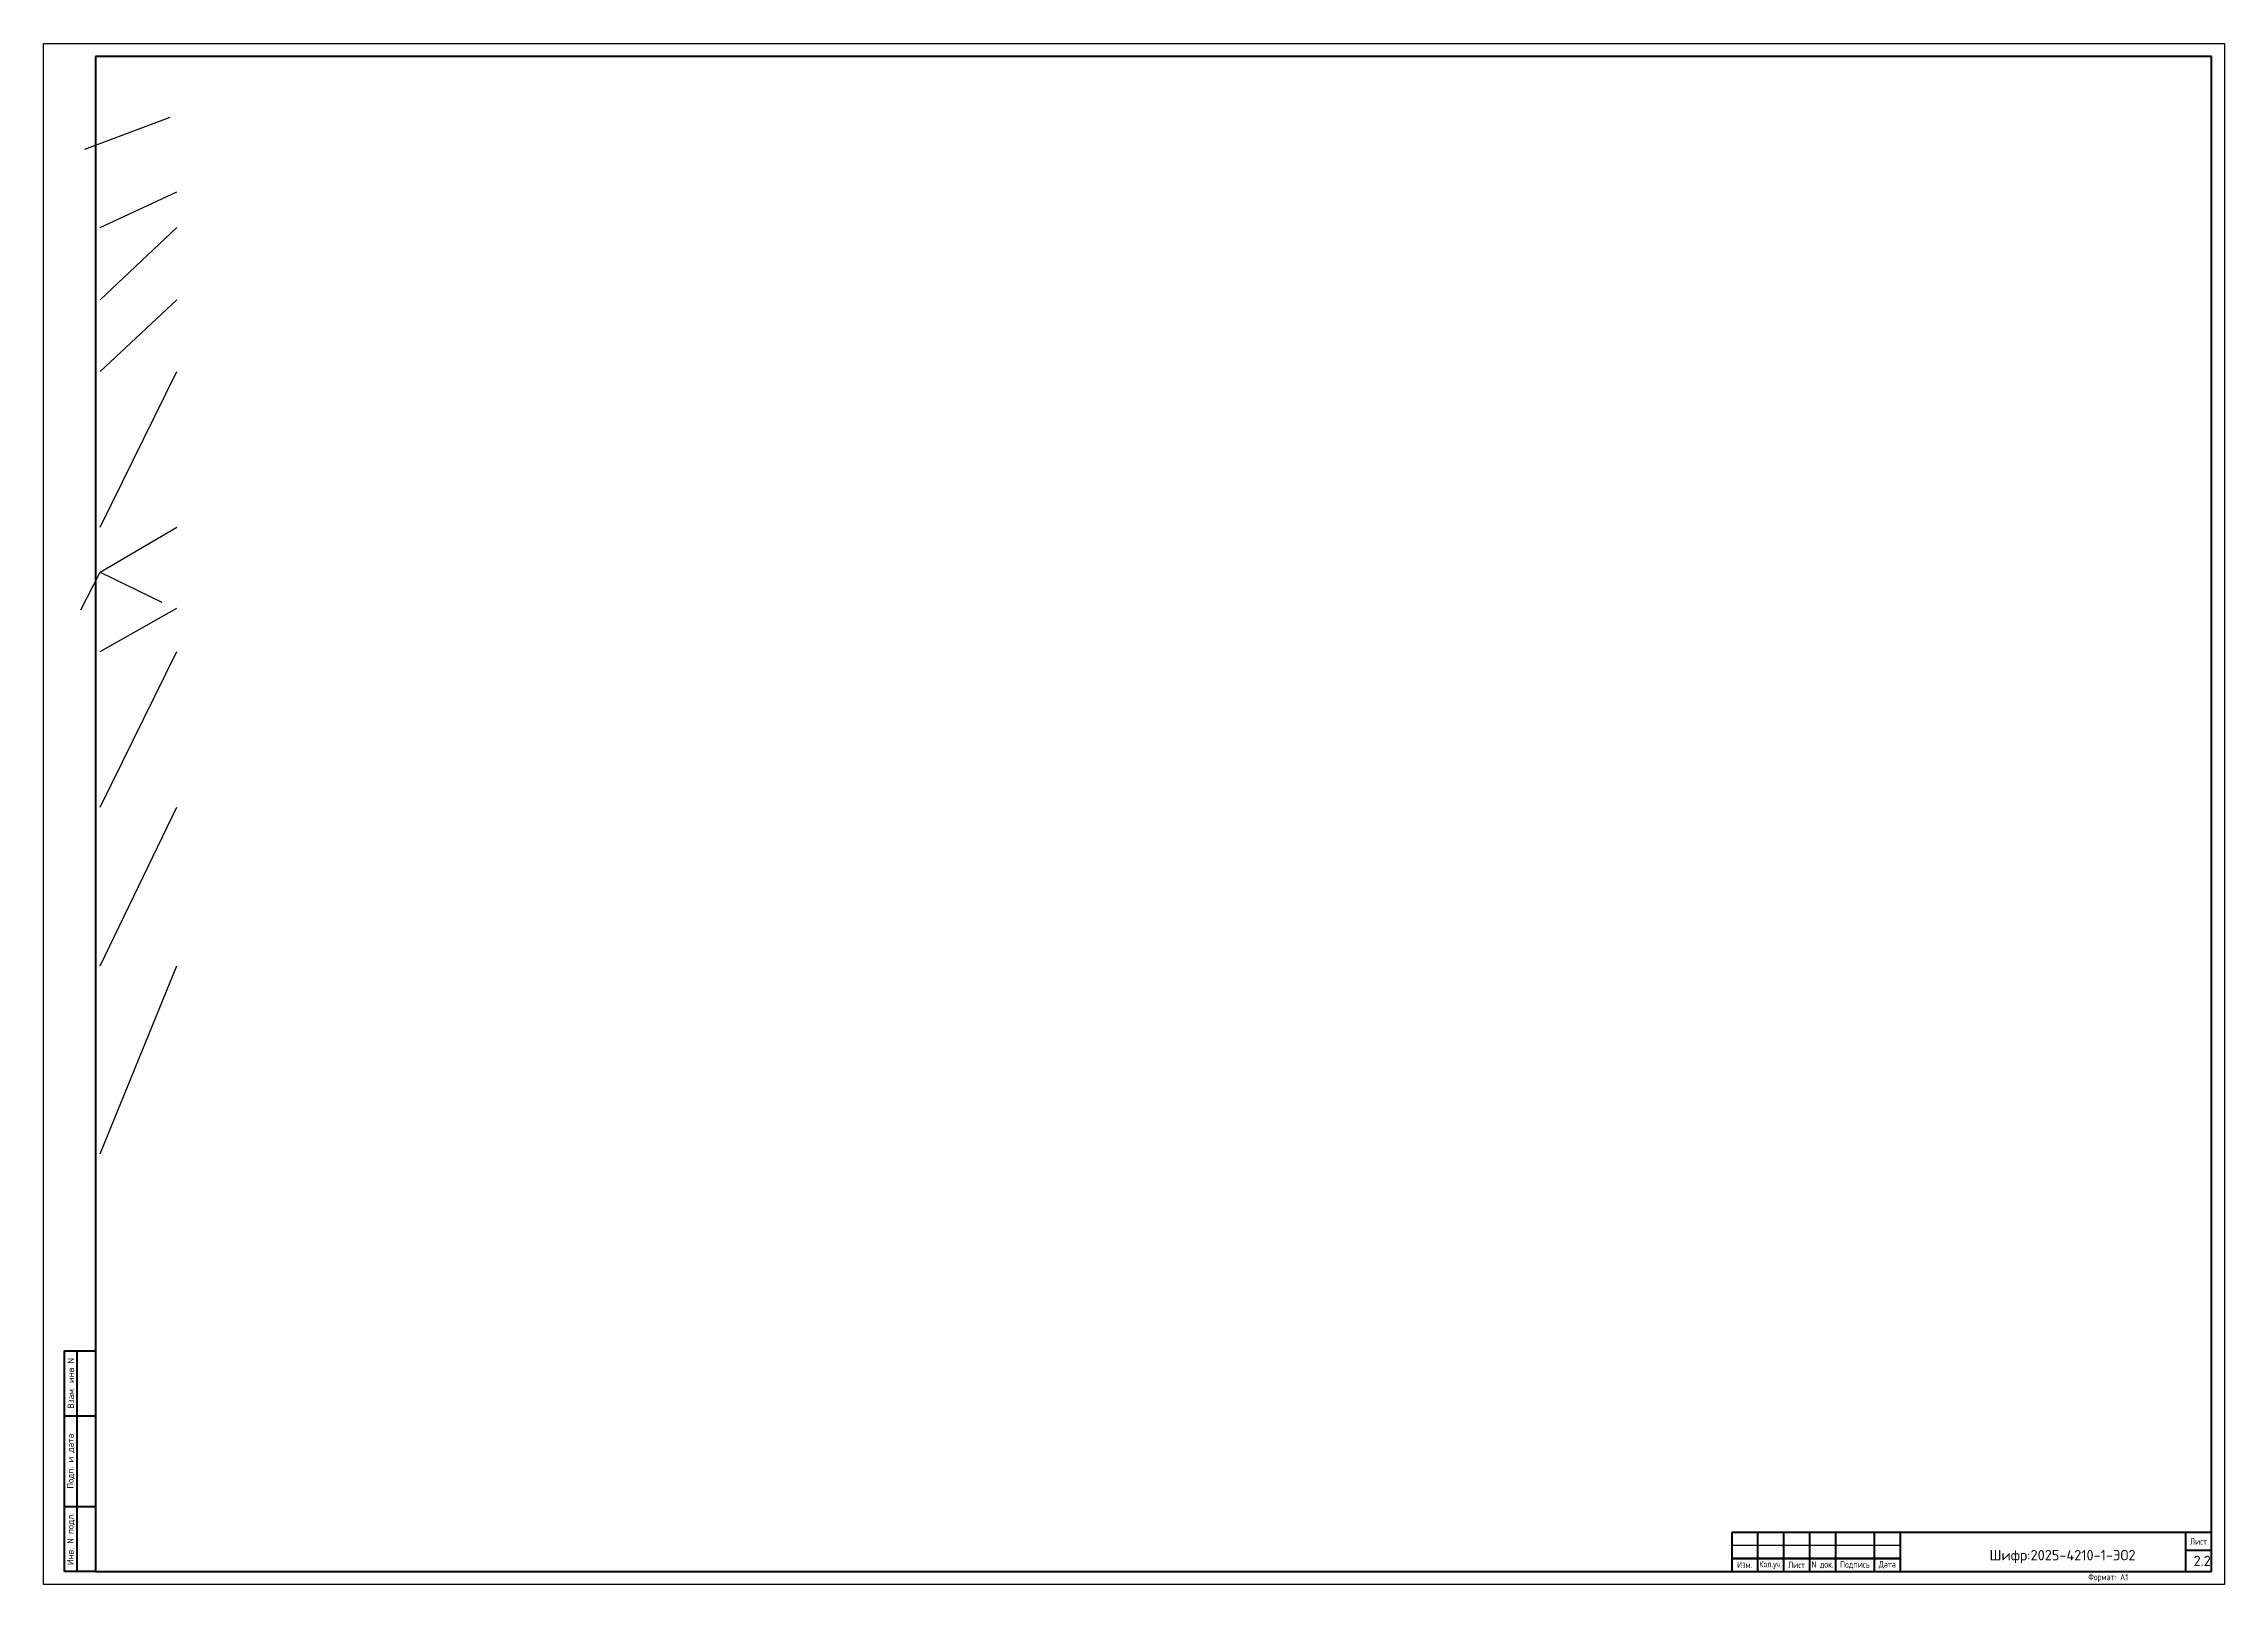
# Model space of a CAD drawing. Header units: millimetres. Extents: x -500444 to 437433, y -1435259 to 1593622.
# Drawn here: x -302941 to -218841, y -1198220 to -1138820 of the extents above; entities that cross this region are included whole.
import ezdxf

# ---------------------------------------------------------------- set-up
doc = ezdxf.new("R2010")
doc.units = ezdxf.units.MM
for name, color, linetype, lineweight in [('0Сила', 7, 'Continuous', 35), ('ELECTR', 152, 'Continuous', 20), ('Штампы все', 7, 'Continuous', 50)]:
    doc.layers.add(name, color=color, linetype=linetype, lineweight=lineweight)
for name, color, linetype in [('Рамки', 7, 'Continuous'), ('Тексты', 7, 'Continuous'), ('Тексты штампов', 7, 'Continuous')]:
    doc.layers.add(name, color=color, linetype=linetype)
doc.styles.add('RUSS', font='isocpeur.ttf', dxfattribs={"height": 3})
doc.styles.add('Standard Label', font='romans.shx', dxfattribs={"width": 0.7, "height": 2.5})
doc.linetypes.add('Truba', pattern='A,3e-05,[4,MSH_7,S=1,R=0,X=0,Y=0],-3.022072', length=3.022102)

# ---------------------------------------------------------------- blocks, each defined once
blk = doc.blocks.new('*U3')
at = {"layer": 'Штампы все', "lineweight": 40}
for p, q in [((-12, 0), (-12, 85)), ((-12, 85), (0, 85)), ((-7, 0), (-7, 85)), ((-12, 60), (0, 60)), ((-12, 25), (0, 25)), ((0, 0), (-12, 0))]:
    blk.add_line(p, q, dxfattribs=at)
at = {"layer": 'Штампы все'}
blk.add_line((-7, 85), (-7, 85), dxfattribs=at)
at = {"layer": 'Тексты штампов', "char_height": 2.5, "attachment_point": 5, "rotation": 90, "style": 'RUSS'}
for s, insert, width in [('{\\fisocpeur;Взам. инв N}', (-9.5, 72.5), 25), ('{\\fisocpeur;Подп. и дата}', (-9.5, 42.5), 35), ('{\\fisocpeur;Инв. N подл.}', (-9.5, 12.5), 25)]:
    blk.add_mtext(s, dxfattribs=dict(at, insert=insert, width=width))
blk = doc.blocks.new('*U201')
at = {"layer": 'Рамки', "lineweight": 40}
for p, q in [((-5, 589), (-821, 589)), ((-821, 589), (-821, 5)), ((-5, 5), (-5, 589)), ((-821, 5), (-5, 5))]:
    blk.add_line(p, q, dxfattribs=at)
at = {"layer": 'Рамки'}
blk.add_lwpolyline([(-841, 594), (0, 594), (0, 0), (-841, 0)], close=True, dxfattribs=at)
blk.add_blockref('*U3', (-821, 5))
at = {"layer": 'Тексты', "char_height": 2.5, "width": 50, "attachment_point": 4, "style": 'Standard Label'}
for s, insert in [('\\pi2.5;Формат:', (-55, 2.5)), ('\\pi2.5;Формат:', (-55, 2.5)), ('\\pi2.5;А1', (-42.71, 2.76))]:
    blk.add_mtext(s, dxfattribs=dict(at, insert=insert))
blk = doc.blocks.new('*U257')
at = {"layer": 'Штампы все', "lineweight": 50}
for p, q in [((0, 15), (-185, 15)), ((-185, 15), (-185, 0)), ((-175, 15), (-175, 0)), ((-165, 15), (-165, 0)), ((-155, 15), (-155, 0)), ((-145, 15), (-145, 0)), ((-130, 15), (-130, 0)), ((-120, 15), (-120, 0)), ((-10, 15), (-10, 0)), ((0, 8), (-10, 8))]:
    blk.add_line(p, q, dxfattribs=at)
at = {"layer": 'Штампы все', "lineweight": 25}
for p, q in [((-120, 10), (-185, 10)), ((-120, 5), (-185, 5))]:
    blk.add_line(p, q, dxfattribs=at)
at = {"layer": 'Штампы все', "lineweight": 40}
for p, q in [((-185, 5), (-120, 5)), ((-120, 5), (-185, 5))]:
    blk.add_line(p, q, dxfattribs=at)
at = {"layer": 'Тексты штампов', "char_height": 2.5, "attachment_point": 5, "style": 'Standard Label'}
for s, insert, width in [('Лист', (-5, 11.5), 10), ('Изм.', (-180, 2.5), 10), ('Кол.уч.', (-170, 2.5), 10), ('Лист', (-160, 2.5), 10), ('N док.', (-150, 2.5), 10), ('Подпись', (-137.5, 2.5), 15), ('Дата', (-125, 2.5), 15)]:
    blk.add_mtext(s, dxfattribs=dict(at, insert=insert, width=width))

msp = doc.modelspace()

# ---------------------------------------------------------------- linework, layer by layer
at = {"color": 7, "lineweight": 40}
msp.add_line((-239241, -1197720), (-220741, -1197720), dxfattribs=at)
at = {"layer": 'Defpoints', "linetype": 'Truba', "ltscale": 100}
for p, q in [((-301350, -1142888), (-298066, -1141660)), ((-300765, -1145913), (-297805, -1144530)), ((-300765, -1148697), (-297805, -1145913)), ((-300765, -1151463), (-297805, -1148697)), ((-300765, -1157461), (-297805, -1151463)), ((-300765, -1159196), (-297805, -1157461)), ((-301508, -1160649), (-300765, -1159196)), ((-300765, -1159196), (-298383, -1160357)), ((-300765, -1162249), (-297805, -1160579)), ((-300765, -1168255), (-297805, -1162249)), ((-300765, -1174379), (-297805, -1168255)), ((-300765, -1181621), (-297805, -1174379))]:
    msp.add_line(p, q, dxfattribs=at)

# ---------------------------------------------------------------- block references
at = {"xscale": 99.99989999999586, "yscale": 99.99989999999586, "zscale": 99.99989999999586}
msp.add_blockref('*U257', (-219341, -1197720), dxfattribs=at)
at = {"layer": 'ELECTR', "lineweight": -2, "xscale": 100, "yscale": 100, "zscale": 100}
msp.add_blockref('*U201', (-218841, -1198220), dxfattribs=at)

# ---------------------------------------------------------------- texts
at = {"color": 7, "lineweight": 40, "style": 'RUSS'}
msp.add_text('Шифр:2025-4210-1-ЭО2', height=400, dxfattribs=at).set_placement((-227900, -1197294))
at = {"layer": '0Сила', "linetype": 'Continuous', "lineweight": 25, "style": 'RUSS'}
msp.add_text('2.2', height=400, dxfattribs=at).set_placement((-220029, -1197515))

doc.saveas('drawing.dxf')
